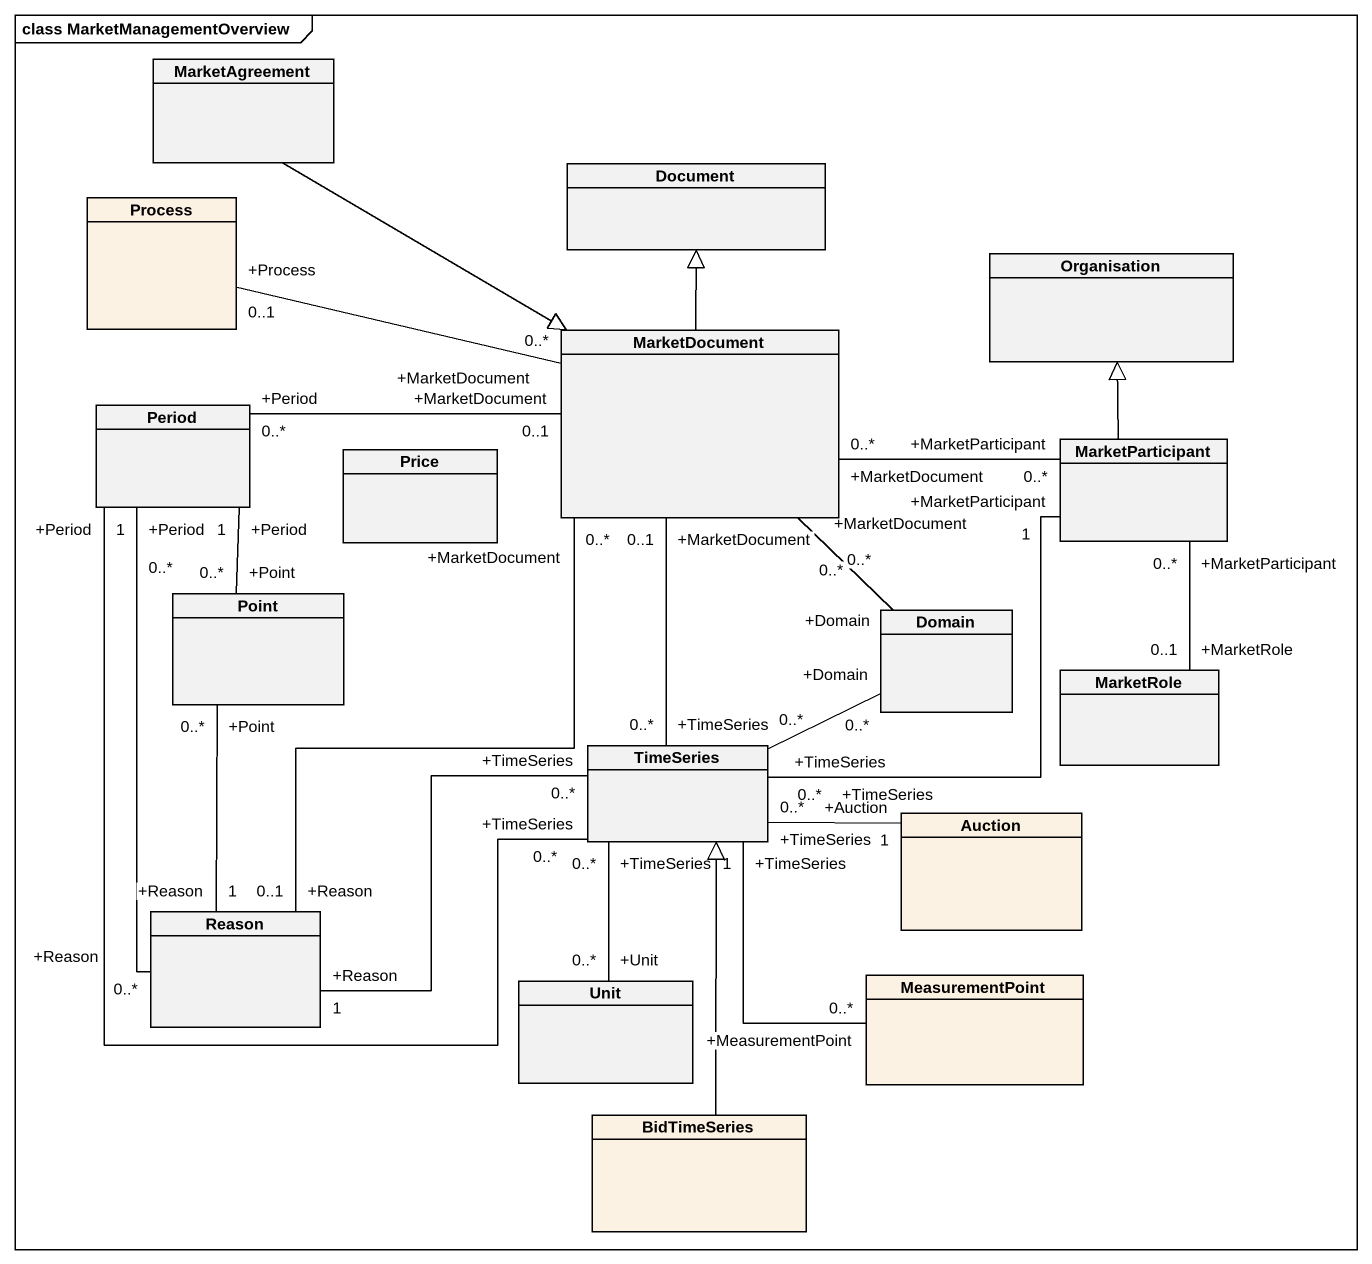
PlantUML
@startuml
mainframe class MarketManagementOverview
hide circle
hide empty members
class MarketAgreement
class Document
class "Process" as Process_ #FCF2E3
class Organisation
class MarketDocument
class Period
class Price
class MarketParticipant
class Point
class Domain
class MarketRole
class TimeSeries
class Auction #FCF2E3
class Reason
class Unit
class MeasurementPoint #FCF2E3
class BidTimeSeries #FCF2E3
MarketAgreement --|> MarketDocument
Process_ "+Process\n0..1" -right- "+MarketDocument\n0..*" MarketDocument
MarketDocument -up-|> Document
MarketDocument "+MarketDocument\n0..1" -left- "+Period\n0..*" Period
MarketDocument "+MarketDocument\n0..*" -- "+Domain\n0..*" Domain
Period "+Period\n0..*" -- "+Reason\n0..*" Reason
MarketParticipant -up-|> Organisation
MarketParticipant "+MarketParticipant\n0..*" -left- "+MarketDocument\n0..*" MarketDocument
Point "+Point\n0..*" -up- "+Period\n1" Period
MarketRole "+MarketRole\n0..1" -up- "+MarketParticipant\n0..*" MarketParticipant
TimeSeries "+TimeSeries\n0..*" -up- "+MarketDocument\n0..1" MarketDocument
TimeSeries "+TimeSeries\n0..*" -up- "+Period\n1" Period
TimeSeries "+TimeSeries\n0..*" -up- "+MarketParticipant\n1" MarketParticipant
TimeSeries "+TimeSeries\n0..*" -right- "+Domain\n0..*" Domain
TimeSeries "+TimeSeries\n0..*" -left- "+Reason\n1" Reason
TimeSeries "+TimeSeries\n1" -- "+MeasurementPoint\n0..*" MeasurementPoint
Auction "+Auction\n1" -left- "+TimeSeries\n0..*" TimeSeries
Reason "+Reason\n0..1" -up- "+MarketDocument\n0..*" MarketDocument
Reason "+Reason\n1" -up- "+Point\n0..*" Point
Unit "+Unit\n0..*" -up- "+TimeSeries\n0..*" TimeSeries
BidTimeSeries -up-|> TimeSeries
@enduml
